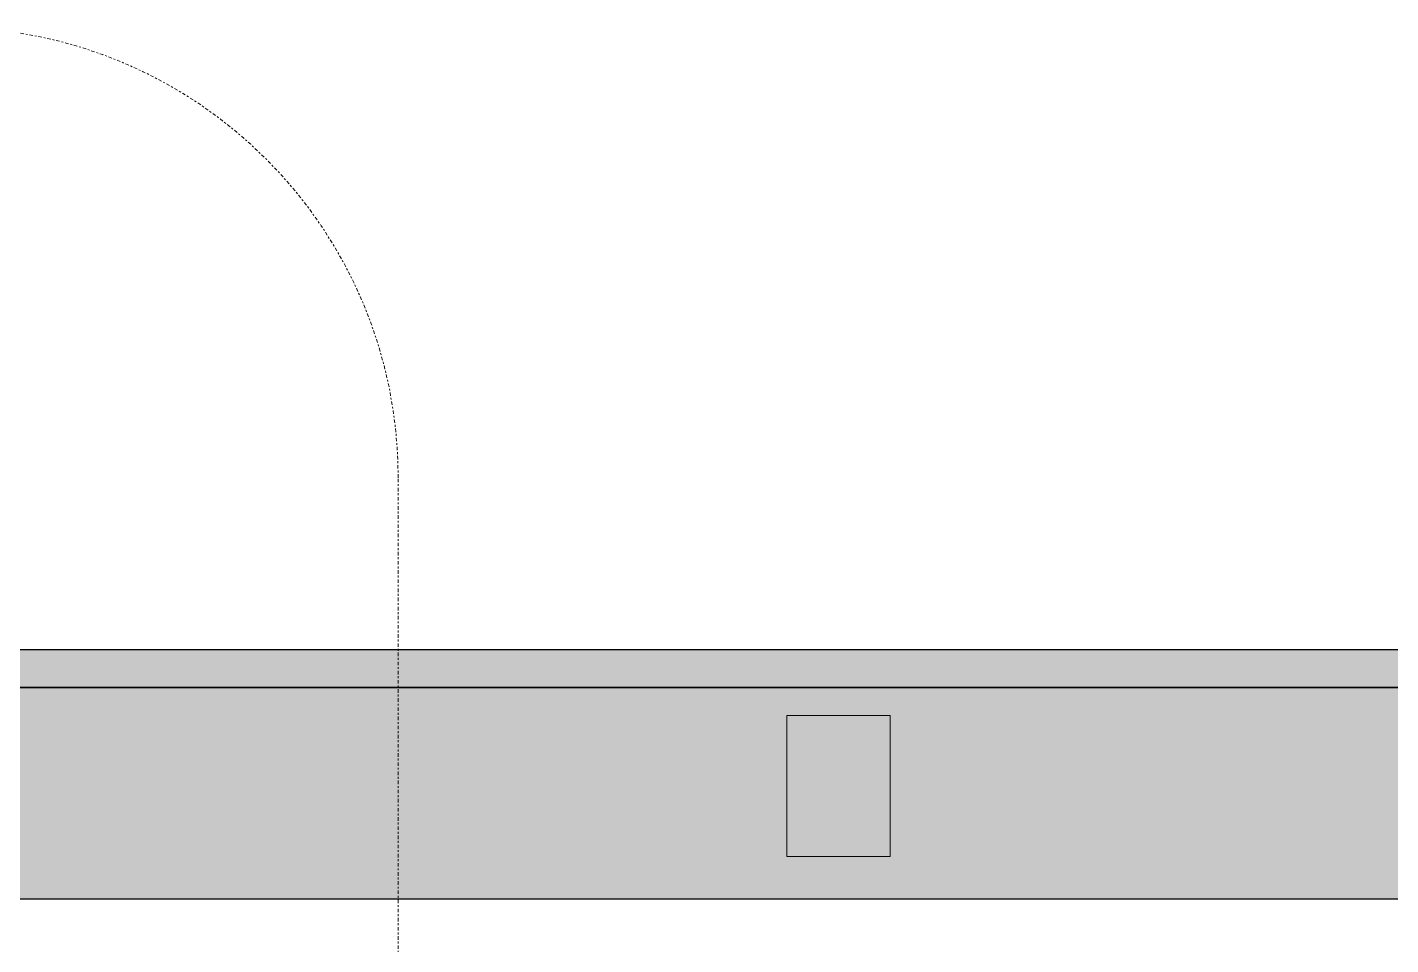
# Model space of a CAD drawing. Header units: inches. Extents: x -55396 to -733, y -290 to 853.
# Drawn here: x -14158 to -14085.3, y 336.9 to 385.8 of the extents above; entities that cross this region are included whole.
import ezdxf

# ---------------------------------------------------------------- set-up
doc = ezdxf.new("R2010")
doc.units = ezdxf.units.IN
doc.header["$MEASUREMENT"] = 0
doc.linetypes.add('Dash Dot 3_16_', pattern=[0.3125, 0.1875, -0.0625, 0, -0.0625])
for name, color, linetype, lineweight in [('A-ANNO-SYMB', 150, 'Continuous', 9), ('A-CLNG', 13, 'Continuous', 9), ('A-CLNG-PATT', 13, 'Continuous', 25), ('A-ROOF', 132, 'Continuous', 9), ('S-BEAM', 12, 'Continuous', 9)]:
    doc.layers.add(name, color=color, linetype=linetype, lineweight=lineweight)

# ---------------------------------------------------------------- blocks, each defined once
blk = doc.blocks.new('Dimension Lumber - 5_5 x 7_5 Glulam-1238720-Section 6')
at = {"layer": 'S-BEAM'}
blk.add_hatch(color=256, dxfattribs=at).paths.add_polyline_path([(-26267.64, 341.624), (-26267.64, 349.131), (-26273.14, 349.131), (-26273.14, 341.624)], flags=0)
at = {"layer": 'S-BEAM', "lineweight": 15}
for p, q in [((-26267.64, 349.131), (-26273.14, 349.131)), ((-26273.14, 349.131), (-26273.14, 341.624)), ((-26267.64, 341.624), (-26267.64, 349.131)), ((-26273.14, 341.624), (-26267.64, 341.624))]:
    blk.add_line(p, q, dxfattribs=at)

msp = doc.modelspace()

# ---------------------------------------------------------------- hatches: boundary and pattern name
at = {"layer": 'A-CLNG-PATT', "lineweight": 9}
h = msp.add_hatch(dxfattribs=at)
h.set_pattern_fill('FP_30', color=256, style=0, pattern_type=2)
h.set_pattern_definition([(161.57, (-38140.5, 99.38), (-7.6802237, -0.0009796), [0, -54.643, 6.067, 0]), (18.43, (-38142.42, 99.38), (-7.6802237, 0.0009796), [0, -54.643, 6.067, 0]), (108.43, (-38140.5, 99.38), (3.8382953, -19.20136532), [18.211, -42.499]), (71.57, (-38142.42, 99.38), (3.8382953, 19.20136532), [18.211, -42.499])])
h.paths.add_polyline_path([(-14173.998, 339.372), (-10684.132, 339.372), (-10684.132, 350.632), (-14173.998, 350.632), (-14173.998, 340.088)], flags=0)
at = {"layer": 'A-ROOF'}
msp.add_hatch(color=256, dxfattribs=at).paths.add_polyline_path([(-13980.037, 350.632), (-10670.747, 350.632), (-10670.747, 352.634), (-14176.498, 352.634), (-14176.498, 350.632), (-14118.274, 350.632)], flags=0)

# ---------------------------------------------------------------- linework, layer by layer
at = {"layer": 'A-ANNO-SYMB', "linetype": 'Dash Dot 3_16_'}
msp.add_line((-14138.222, 5.687), (-14138.222, 361.801), dxfattribs=at)
msp.add_arc((-14162.222, 361.801), 24, 0, 90, dxfattribs=at)
at = {"layer": 'A-CLNG', "lineweight": 25}
for p, q in [((-10684.132, 350.632), (-14173.998, 350.632)), ((-14173.998, 339.372), (-10684.132, 339.372))]:
    msp.add_line(p, q, dxfattribs=at)
at = {"layer": 'A-ROOF', "lineweight": 25}
for p, q in [((-10670.747, 352.634), (-14176.498, 352.634)), ((-14176.498, 350.632), (-10683.997, 350.632))]:
    msp.add_line(p, q, dxfattribs=at)

# ---------------------------------------------------------------- block references
at = {"layer": 'S-BEAM'}
msp.add_blockref('Dimension Lumber - 5_5 x 7_5 Glulam-1238720-Section 6', (12155.643, 0), dxfattribs=at)

doc.saveas('drawing.dxf')
